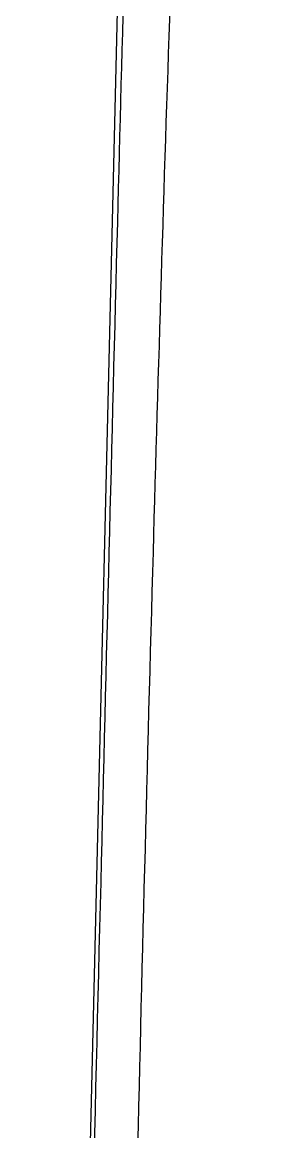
# Model space of a CAD drawing. Extents: x 8180 to 8774, y -5808 to -5388.
# Drawn here: x 8556.2 to 8559.05, y -5570.02 to -5557.11 of the extents above; entities that cross this region are included whole.
import ezdxf

# ---------------------------------------------------------------- set-up
doc = ezdxf.new("R2010")
doc.units = 0
doc.header["$LTSCALE"] = 7
doc.header["$MEASUREMENT"] = 0
doc.layers.add('DWG', color=7, linetype='CONTINUOUS')

msp = doc.modelspace()

# ---------------------------------------------------------------- linework, layer by layer
at = {"layer": 'DWG'}
msp.add_line((8558.028, -5526.317), (8556.197, -5603.407), dxfattribs=at)
for points, knots in [([(8556.248, -5603.407), (8556.33, -5599.941), (8556.551, -5590.674), (8556.837, -5578.576), (8557.105, -5567.386), (8557.295, -5559.862), (8557.443, -5554.301), (8557.549, -5550.584), (8557.614, -5548.447), (8557.667, -5546.79), (8557.71, -5545.643), (8557.74, -5544.947), (8557.782, -5544.452), (8557.824, -5543.98), (8557.888, -5543.242), (8557.97, -5542.319), (8558.034, -5541.58), (8558.067, -5541.21)], [0.1011368, 0.1011368, 0.1011368, 0.1011368, 0.2513791, 0.5028024, 0.6254962, 0.7364294, 0.8289407, 0.8665295, 0.8975671, 0.9215951, 0.9383324, 0.9473422, 0.9517716, 0.9598388, 0.9678646, 0.9838957, 1, 1, 1, 1]), ([(8559.052, -5542.976), (8559.001, -5543.315), (8558.925, -5543.823), (8558.828, -5544.5), (8558.756, -5545.006), (8558.683, -5545.512), (8558.628, -5545.892), (8558.588, -5546.144), (8558.572, -5546.271), (8558.525, -5546.405), (8558.479, -5546.585), (8558.435, -5546.851), (8558.391, -5547.226), (8558.346, -5547.718), (8558.279, -5548.597), (8558.198, -5549.965), (8558.103, -5551.919), (8558.007, -5554.269), (8557.87, -5558.099), (8557.704, -5563.596), (8557.552, -5569.496), (8557.439, -5574.625), (8557.337, -5578.677), (8557.232, -5582.79), (8557.095, -5588.29), (8556.923, -5595.161), (8556.788, -5600.658), (8556.721, -5603.407)], [0, 0, 0, 0, 0.016994, 0.025461, 0.033913, 0.042359, 0.050806, 0.052915, 0.055051, 0.05712, 0.059941, 0.064223, 0.070475, 0.078692, 0.088702, 0.11417, 0.146635, 0.185678, 0.23077, 0.33662, 0.458341, 0.523362, 0.590963, 0.659256, 0.727376, 0.86369, 1, 1, 1, 1])]:
    msp.add_open_spline(points, degree=3, knots=knots, dxfattribs=at)

doc.saveas('drawing.dxf')
